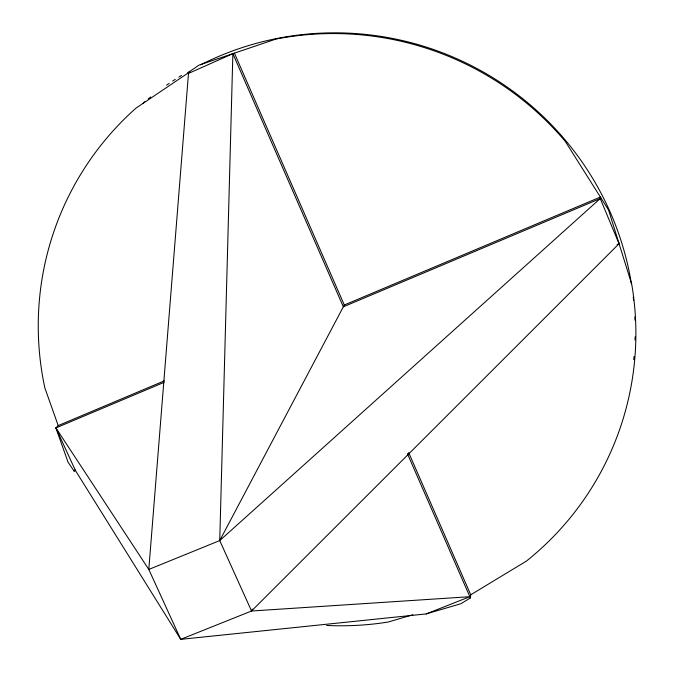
<?xml version="1.0" encoding="UTF-8"?>
<svg xmlns="http://www.w3.org/2000/svg" width="673" height="673" viewBox="0 0 673 673"><rect width="100%" height="100%" fill="white"/><g stroke="black" fill="none" stroke-linecap="round" stroke-linejoin="round"><path stroke-width="1.01" d="M426.202 613.919L460.854 603.731L470.393 597.961L470.721 594.797L526.488 561.046A299.779 295.136 27.2 0 0 631.754 284.326L608.594 210.085L565.303 141.423A299.779 295.136 27.2 0 0 275.913 39.076L232.866 53.672L219.743 540.579L251.534 611.008L469.838 596.699L426.202 613.919L180.743 639.35L75.452 470.545L55.901 427.927L58.206 425.588L164.372 380.842M601.023 198.232L343.331 306.812L232.866 53.672L199.242 65.02L188.095 72.533L188.49 73.424L148.8 569.442L180.743 639.35L251.534 611.008L619.051 243.719L618.655 242.196M251.534 611.008L252.358 609.082M220.239 539.645L344.29 305.004L600.72 196.928M164.077 382.348L55.901 427.927L68.066 462.225L74.089 471.117L75.191 469.847M188.49 73.424L232.866 53.672M74.089 471.117L75.452 470.545M617.116 244.526L619.051 243.719L600.232 198.56L219.743 540.579L148.8 569.442L55.901 427.927M188.095 72.533L189.828 71.851L135.921 108.176A299.779 295.136 27.2 0 0 44.864 387.951L58.206 425.588M412.894 614.76L388.17 622.037A299.779 295.136 27.2 0 1 326.607 625.444M234.381 53.091L344.29 305.004M408.662 452.55L470.721 594.797M407.375 453.56L470.393 597.961M142.735 103.541A297.609 293.091 27.2 0 1 145.09 101.547M148.27 98.906A297.609 293.091 27.2 0 1 150.693 96.954M166.576 85.135A297.609 293.091 27.2 0 1 169.167 83.368M172.65 81.046A297.609 293.091 27.2 0 1 175.291 79.338M178.833 77.101A297.609 293.091 27.2 0 1 181.508 75.46M200.63 64.835A297.609 293.091 27.2 0 1 631.409 283.804M633.259 297.197A297.609 293.091 27.2 0 1 633.604 300.309M634.858 317A297.609 293.091 27.2 0 1 634.984 320.138M635.102 336.853A297.609 293.091 27.2 0 1 635.018 339.974M634.008 356.488A297.609 293.091 27.2 0 1 633.722 359.55"/></g></svg>
